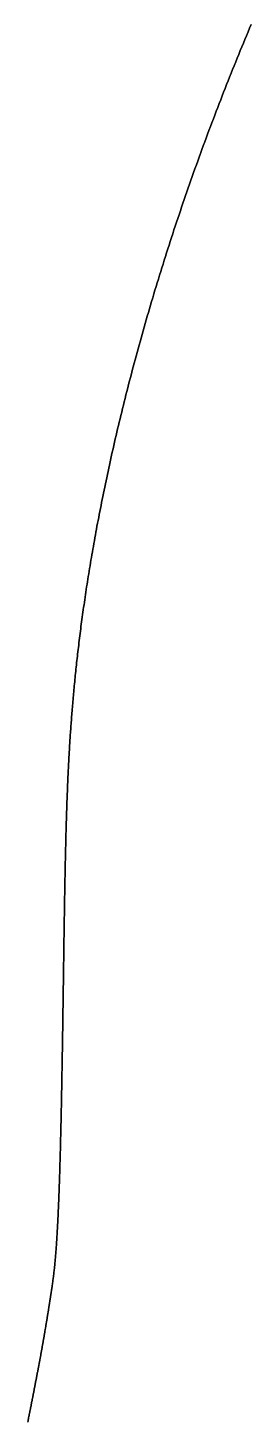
# Model space of a CAD drawing. Header units: inches. Extents: x 130170 to 284068, y 377793 to 804530.
# Drawn here: x 249210.1 to 249220.6, y 749244 to 749309.9 of the extents above; entities that cross this region are included whole.
import ezdxf

# ---------------------------------------------------------------- set-up
doc = ezdxf.new("R2010")
doc.units = ezdxf.units.IN
doc.header["$MEASUREMENT"] = 0
doc.layers.add('muni_il', color=7, linetype='Continuous')

msp = doc.modelspace()

# ---------------------------------------------------------------- linework, layer by layer
at = {"layer": 'muni_il'}
for points in [[(249220.636, 749310.015), (249220.562, 749309.84), (249220.488, 749309.665), (249220.414, 749309.489), (249220.34, 749309.313), (249220.266, 749309.136), (249220.193, 749308.96), (249220.12, 749308.783), (249220.047, 749308.606), (249219.974, 749308.428), (249219.902, 749308.251), (249219.829, 749308.072), (249219.757, 749307.894), (249219.685, 749307.716), (249219.614, 749307.537), (249219.542, 749307.358), (249219.471, 749307.179), (249219.4, 749307), (249219.33, 749306.82), (249219.259, 749306.641), (249219.189, 749306.461), (249219.119, 749306.281), (249219.049, 749306.101), (249218.98, 749305.921), (249218.911, 749305.74), (249218.842, 749305.56), (249218.773, 749305.379), (249218.705, 749305.198), (249218.636, 749305.017), (249218.569, 749304.836), (249218.501, 749304.655), (249218.434, 749304.474), (249218.367, 749304.293), (249218.301, 749304.112), (249218.234, 749303.931), (249218.168, 749303.75), (249218.103, 749303.568), (249218.037, 749303.387), (249217.972, 749303.206), (249217.907, 749303.025), (249217.843, 749302.843), (249217.779, 749302.662), (249217.715, 749302.481), (249217.652, 749302.3), (249217.589, 749302.119), (249217.526, 749301.938), (249217.464, 749301.757), (249217.402, 749301.576), (249217.34, 749301.396), (249217.279, 749301.215), (249217.218, 749301.034), (249217.157, 749300.854), (249217.097, 749300.674), (249217.037, 749300.494), (249216.977, 749300.314), (249216.918, 749300.134), (249216.859, 749299.955), (249216.801, 749299.775), (249216.743, 749299.596), (249216.685, 749299.417), (249216.628, 749299.238), (249216.571, 749299.06), (249216.515, 749298.881), (249216.458, 749298.703), (249216.403, 749298.525), (249216.347, 749298.348), (249216.292, 749298.17), (249216.238, 749297.993), (249216.184, 749297.816), (249216.13, 749297.64), (249216.076, 749297.464), (249216.023, 749297.288), (249215.971, 749297.112), (249215.918, 749296.937), (249215.867, 749296.762), (249215.815, 749296.588), (249215.764, 749296.413), (249215.714, 749296.24), (249215.663, 749296.066), (249215.614, 749295.893), (249215.564, 749295.72), (249215.515, 749295.548), (249215.467, 749295.376), (249215.418, 749295.204), (249215.37, 749295.033), (249215.323, 749294.863), (249215.276, 749294.692), (249215.23, 749294.523), (249215.183, 749294.353), (249215.138, 749294.184), (249215.092, 749294.016), (249215.047, 749293.848), (249215.003, 749293.681), (249214.959, 749293.513), (249214.915, 749293.347), (249214.872, 749293.181), (249214.829, 749293.015), (249214.786, 749292.85), (249214.744, 749292.686), (249214.703, 749292.522), (249214.661, 749292.359), (249214.621, 749292.196), (249214.58, 749292.033), (249214.54, 749291.872), (249214.5, 749291.71), (249214.461, 749291.55), (249214.422, 749291.389), (249214.384, 749291.23), (249214.346, 749291.071), (249214.308, 749290.913), (249214.271, 749290.755), (249214.234, 749290.598), (249214.198, 749290.441), (249214.162, 749290.285), (249214.126, 749290.13), (249214.091, 749289.975), (249214.056, 749289.821), (249214.021, 749289.667), (249213.987, 749289.514), (249213.953, 749289.362), (249213.92, 749289.21), (249213.887, 749289.059), (249213.855, 749288.909), (249213.822, 749288.759), (249213.791, 749288.61), (249213.759, 749288.462), (249213.728, 749288.314), (249213.697, 749288.167), (249213.667, 749288.021), (249213.637, 749287.875), (249213.607, 749287.73), (249213.578, 749287.585), (249213.549, 749287.442), (249213.521, 749287.299), (249213.493, 749287.156), (249213.465, 749287.014), (249213.438, 749286.873), (249213.411, 749286.733), (249213.384, 749286.593), (249213.357, 749286.455), (249213.331, 749286.316), (249213.306, 749286.179), (249213.28, 749286.042), (249213.255, 749285.906), (249213.231, 749285.77), (249213.206, 749285.635), (249213.182, 749285.501), (249213.159, 749285.368), (249213.135, 749285.235), (249213.112, 749285.103), (249213.089, 749284.972), (249213.067, 749284.841), (249213.045, 749284.711), (249213.023, 749284.582), (249213.002, 749284.454), (249212.981, 749284.326), (249212.96, 749284.199), (249212.939, 749284.072), (249212.919, 749283.947), (249212.899, 749283.822), (249212.879, 749283.697), (249212.86, 749283.574), (249212.841, 749283.451), (249212.822, 749283.329), (249212.804, 749283.207), (249212.786, 749283.086), (249212.768, 749282.966), (249212.75, 749282.847), (249212.733, 749282.728), (249212.716, 749282.61), (249212.699, 749282.492), (249212.682, 749282.376), (249212.666, 749282.259), (249212.65, 749282.144), (249212.634, 749282.029), (249212.619, 749281.915), (249212.603, 749281.802), (249212.588, 749281.689), (249212.573, 749281.577), (249212.559, 749281.465), (249212.544, 749281.355), (249212.53, 749281.245), (249212.517, 749281.135), (249212.503, 749281.026), (249212.49, 749280.918), (249212.476, 749280.81), (249212.463, 749280.703), (249212.451, 749280.597), (249212.438, 749280.491), (249212.426, 749280.386), (249212.414, 749280.282), (249212.402, 749280.178), (249212.39, 749280.075), (249212.379, 749279.972), (249212.368, 749279.87), (249212.356, 749279.769), (249212.346, 749279.668), (249212.335, 749279.567), (249212.324, 749279.468), (249212.314, 749279.369), (249212.304, 749279.27), (249212.294, 749279.172), (249212.284, 749279.075), (249212.275, 749278.978), (249212.265, 749278.881), (249212.256, 749278.786), (249212.247, 749278.69), (249212.238, 749278.596), (249212.229, 749278.501), (249212.221, 749278.408), (249212.212, 749278.315), (249212.204, 749278.222), (249212.196, 749278.13), (249212.188, 749278.039), (249212.18, 749277.947), (249212.173, 749277.857), (249212.165, 749277.767), (249212.158, 749277.677), (249212.15, 749277.588), (249212.143, 749277.499), (249212.136, 749277.411), (249212.129, 749277.323), (249212.123, 749277.236), (249212.116, 749277.149), (249212.11, 749277.063), (249212.103, 749276.977), (249212.097, 749276.892), (249212.091, 749276.807), (249212.085, 749276.722), (249212.079, 749276.638), (249212.073, 749276.554), (249212.068, 749276.47), (249212.062, 749276.387), (249212.057, 749276.305), (249212.052, 749276.223), (249212.046, 749276.141), (249212.041, 749276.059), (249212.036, 749275.978), (249212.031, 749275.898), (249212.027, 749275.817), (249212.022, 749275.737), (249212.017, 749275.658), (249212.013, 749275.579), (249212.008, 749275.5), (249212.004, 749275.421), (249211.999, 749275.343), (249211.995, 749275.265), (249211.991, 749275.187), (249211.987, 749275.11), (249211.983, 749275.033), (249211.979, 749274.956), (249211.975, 749274.88), (249211.972, 749274.804), (249211.968, 749274.728), (249211.964, 749274.652), (249211.961, 749274.577), (249211.957, 749274.502), (249211.954, 749274.428), (249211.951, 749274.353), (249211.947, 749274.279), (249211.944, 749274.205), (249211.941, 749274.132), (249211.938, 749274.058), (249211.935, 749273.985), (249211.932, 749273.912), (249211.929, 749273.84), (249211.926, 749273.767), (249211.923, 749273.695), (249211.92, 749273.623), (249211.918, 749273.551), (249211.915, 749273.479), (249211.912, 749273.408), (249211.91, 749273.337), (249211.907, 749273.266), (249211.905, 749273.195), (249211.902, 749273.125), (249211.9, 749273.054), (249211.897, 749272.984), (249211.895, 749272.914), (249211.893, 749272.844), (249211.891, 749272.774), (249211.888, 749272.705), (249211.886, 749272.636), (249211.884, 749272.566), (249211.882, 749272.497), (249211.88, 749272.428), (249211.878, 749272.36), (249211.876, 749272.291), (249211.874, 749272.222), (249211.872, 749272.154), (249211.87, 749272.086), (249211.868, 749272.018), (249211.866, 749271.95), (249211.864, 749271.882), (249211.862, 749271.814), (249211.861, 749271.747), (249211.859, 749271.679), (249211.857, 749271.612), (249211.855, 749271.544), (249211.854, 749271.477), (249211.852, 749271.41), (249211.85, 749271.343), (249211.849, 749271.276), (249211.847, 749271.21), (249211.846, 749271.143), (249211.844, 749271.076), (249211.842, 749271.01), (249211.841, 749270.943), (249211.839, 749270.877), (249211.838, 749270.81), (249211.836, 749270.744), (249211.835, 749270.678), (249211.833, 749270.612), (249211.832, 749270.546), (249211.831, 749270.48), (249211.829, 749270.414), (249211.828, 749270.348), (249211.827, 749270.282), (249211.825, 749270.216), (249211.824, 749270.15), (249211.822, 749270.085), (249211.821, 749270.019), (249211.82, 749269.953), (249211.819, 749269.888), (249211.817, 749269.822), (249211.816, 749269.757), (249211.815, 749269.691), (249211.814, 749269.625), (249211.812, 749269.56), (249211.811, 749269.495), (249211.81, 749269.429), (249211.809, 749269.364), (249211.808, 749269.298), (249211.806, 749269.233), (249211.805, 749269.167), (249211.804, 749269.102), (249211.803, 749269.036), (249211.802, 749268.971), (249211.801, 749268.906), (249211.799, 749268.84), (249211.798, 749268.775), (249211.797, 749268.709), (249211.796, 749268.644), (249211.795, 749268.578), (249211.794, 749268.513), (249211.793, 749268.447), (249211.792, 749268.382), (249211.791, 749268.316), (249211.79, 749268.25), (249211.789, 749268.185), (249211.787, 749268.119), (249211.787, 749268.053), (249211.785, 749267.987), (249211.784, 749267.922), (249211.783, 749267.856), (249211.782, 749267.79), (249211.781, 749267.724), (249211.78, 749267.658), (249211.779, 749267.592), (249211.778, 749267.526), (249211.777, 749267.459), (249211.776, 749267.393), (249211.775, 749267.327), (249211.774, 749267.261), (249211.773, 749267.194), (249211.772, 749267.128), (249211.771, 749267.061), (249211.77, 749266.995), (249211.769, 749266.928), (249211.768, 749266.861), (249211.767, 749266.794), (249211.766, 749266.727), (249211.765, 749266.66), (249211.764, 749266.593), (249211.763, 749266.526), (249211.762, 749266.458), (249211.761, 749266.391), (249211.76, 749266.323), (249211.759, 749266.256), (249211.758, 749266.188), (249211.757, 749266.12), (249211.756, 749266.052), (249211.756, 749265.984), (249211.755, 749265.916), (249211.754, 749265.848), (249211.753, 749265.779), (249211.752, 749265.711), (249211.751, 749265.642), (249211.75, 749265.574), (249211.749, 749265.505), (249211.748, 749265.436), (249211.747, 749265.367), (249211.746, 749265.297), (249211.745, 749265.228), (249211.744, 749265.159), (249211.743, 749265.089), (249211.742, 749265.019), (249211.741, 749264.95), (249211.74, 749264.88), (249211.739, 749264.809), (249211.738, 749264.739), (249211.737, 749264.669), (249211.736, 749264.599), (249211.735, 749264.528), (249211.734, 749264.457), (249211.733, 749264.386), (249211.732, 749264.315), (249211.731, 749264.244), (249211.73, 749264.173), (249211.729, 749264.101), (249211.728, 749264.03), (249211.727, 749263.958), (249211.726, 749263.886), (249211.725, 749263.814), (249211.724, 749263.742), (249211.723, 749263.67), (249211.722, 749263.597), (249211.72, 749263.525), (249211.719, 749263.452), (249211.718, 749263.379), (249211.717, 749263.307), (249211.716, 749263.234), (249211.715, 749263.16), (249211.714, 749263.087), (249211.713, 749263.014), (249211.712, 749262.94), (249211.711, 749262.866), (249211.71, 749262.793), (249211.709, 749262.719), (249211.707, 749262.645), (249211.706, 749262.571), (249211.705, 749262.496), (249211.704, 749262.422), (249211.703, 749262.347), (249211.702, 749262.273), (249211.701, 749262.198), (249211.699, 749262.123), (249211.698, 749262.049), (249211.697, 749261.974), (249211.696, 749261.899), (249211.695, 749261.824), (249211.693, 749261.748), (249211.692, 749261.673), (249211.691, 749261.598), (249211.69, 749261.522), (249211.689, 749261.447), (249211.687, 749261.371), (249211.686, 749261.296), (249211.685, 749261.22), (249211.684, 749261.144), (249211.682, 749261.069), (249211.681, 749260.993), (249211.68, 749260.917), (249211.679, 749260.841), (249211.677, 749260.766), (249211.676, 749260.69), (249211.675, 749260.614), (249211.673, 749260.538), (249211.672, 749260.462), (249211.671, 749260.386), (249211.669, 749260.311), (249211.668, 749260.235), (249211.667, 749260.159), (249211.665, 749260.083), (249211.664, 749260.008), (249211.662, 749259.932), (249211.661, 749259.856), (249211.66, 749259.781), (249211.658, 749259.706), (249211.657, 749259.63), (249211.655, 749259.555), (249211.654, 749259.48), (249211.652, 749259.405), (249211.651, 749259.33), (249211.65, 749259.255), (249211.648, 749259.18), (249211.647, 749259.105), (249211.645, 749259.031), (249211.644, 749258.956), (249211.642, 749258.882), (249211.64, 749258.808), (249211.639, 749258.734), (249211.638, 749258.66), (249211.636, 749258.587), (249211.634, 749258.513), (249211.633, 749258.44), (249211.631, 749258.367), (249211.63, 749258.295), (249211.628, 749258.222), (249211.627, 749258.15), (249211.625, 749258.077), (249211.623, 749258.006), (249211.622, 749257.934), (249211.62, 749257.863), (249211.618, 749257.791), (249211.617, 749257.721), (249211.615, 749257.65), (249211.613, 749257.58), (249211.612, 749257.51), (249211.61, 749257.44), (249211.608, 749257.37), (249211.607, 749257.301), (249211.605, 749257.232), (249211.603, 749257.164), (249211.601, 749257.095), (249211.6, 749257.028), (249211.598, 749256.96), (249211.596, 749256.893), (249211.595, 749256.826), (249211.593, 749256.759), (249211.591, 749256.693), (249211.589, 749256.627), (249211.587, 749256.562), (249211.586, 749256.497), (249211.584, 749256.432), (249211.582, 749256.367), (249211.58, 749256.304), (249211.578, 749256.24), (249211.576, 749256.177), (249211.575, 749256.114), (249211.573, 749256.051), (249211.571, 749255.989), (249211.569, 749255.928), (249211.567, 749255.866), (249211.565, 749255.805), (249211.563, 749255.745), (249211.561, 749255.685), (249211.56, 749255.625), (249211.558, 749255.566), (249211.556, 749255.507), (249211.554, 749255.449), (249211.552, 749255.391), (249211.55, 749255.333), (249211.548, 749255.276), (249211.546, 749255.219), (249211.544, 749255.163), (249211.542, 749255.107), (249211.54, 749255.051), (249211.538, 749254.996), (249211.536, 749254.941), (249211.534, 749254.887), (249211.532, 749254.833), (249211.53, 749254.78), (249211.528, 749254.727), (249211.526, 749254.674), (249211.524, 749254.622), (249211.522, 749254.57), (249211.52, 749254.518), (249211.518, 749254.467), (249211.516, 749254.417), (249211.514, 749254.366), (249211.512, 749254.316), (249211.509, 749254.267), (249211.507, 749254.218), (249211.505, 749254.169), (249211.503, 749254.121), (249211.501, 749254.073), (249211.499, 749254.025), (249211.497, 749253.978), (249211.495, 749253.931), (249211.492, 749253.884), (249211.49, 749253.838), (249211.488, 749253.793), (249211.486, 749253.747), (249211.484, 749253.702), (249211.482, 749253.657), (249211.48, 749253.613), (249211.477, 749253.569), (249211.475, 749253.525), (249211.473, 749253.482), (249211.471, 749253.439), (249211.469, 749253.396), (249211.467, 749253.354), (249211.464, 749253.312), (249211.462, 749253.27), (249211.46, 749253.229), (249211.458, 749253.188), (249211.455, 749253.147), (249211.453, 749253.107), (249211.451, 749253.067), (249211.449, 749253.027), (249211.446, 749252.987), (249211.444, 749252.948), (249211.442, 749252.909), (249211.44, 749252.871), (249211.437, 749252.832), (249211.435, 749252.794), (249211.433, 749252.757), (249211.43, 749252.719), (249211.428, 749252.682), (249211.426, 749252.645), (249211.424, 749252.609), (249211.421, 749252.572), (249211.419, 749252.536), (249211.417, 749252.5), (249211.414, 749252.465), (249211.412, 749252.43), (249211.41, 749252.395), (249211.407, 749252.36), (249211.405, 749252.326), (249211.403, 749252.292), (249211.4, 749252.258), (249211.398, 749252.224), (249211.395, 749252.191), (249211.393, 749252.157), (249211.39, 749252.124), (249211.388, 749252.092), (249211.386, 749252.059), (249211.383, 749252.027), (249211.38, 749251.995), (249211.378, 749251.963), (249211.376, 749251.932), (249211.373, 749251.9), (249211.37, 749251.869), (249211.368, 749251.838), (249211.365, 749251.807), (249211.363, 749251.777), (249211.36, 749251.746), (249211.357, 749251.716), (249211.355, 749251.685), (249211.352, 749251.655), (249211.349, 749251.625), (249211.347, 749251.596), (249211.344, 749251.566), (249211.341, 749251.536), (249211.338, 749251.507), (249211.335, 749251.477), (249211.332, 749251.448), (249211.329, 749251.419), (249211.326, 749251.389), (249211.323, 749251.36), (249211.32, 749251.331), (249211.317, 749251.301), (249211.314, 749251.272), (249211.311, 749251.243), (249211.308, 749251.213), (249211.304, 749251.184), (249211.301, 749251.154), (249211.297, 749251.124), (249211.294, 749251.094), (249211.29, 749251.064), (249211.287, 749251.034), (249211.283, 749251.003), (249211.279, 749250.972), (249211.276, 749250.941), (249211.272, 749250.91), (249211.268, 749250.878), (249211.264, 749250.846), (249211.259, 749250.814), (249211.255, 749250.781), (249211.251, 749250.747), (249211.246, 749250.714), (249211.242, 749250.679), (249211.237, 749250.645), (249211.232, 749250.609), (249211.228, 749250.573), (249211.223, 749250.536), (249211.217, 749250.499), (249211.212, 749250.461), (249211.207, 749250.422), (249211.049, 749249.41), (249211.035, 749249.319), (249211.028, 749249.273), (249211.02, 749249.228), (249211.013, 749249.184), (249211.006, 749249.139), (249210.999, 749249.095), (249210.992, 749249.05), (249210.984, 749249.007), (249210.977, 749248.963), (249210.97, 749248.92), (249210.963, 749248.877), (249210.956, 749248.834), (249210.949, 749248.792), (249210.942, 749248.75), (249210.935, 749248.708), (249210.929, 749248.667), (249210.922, 749248.625), (249210.915, 749248.585), (249210.908, 749248.544), (249210.901, 749248.503), (249210.895, 749248.463), (249210.888, 749248.424), (249210.881, 749248.384), (249210.875, 749248.344), (249210.868, 749248.305), (249210.861, 749248.266), (249210.855, 749248.227), (249210.848, 749248.189), (249210.842, 749248.15), (249210.835, 749248.112), (249210.828, 749248.074), (249210.822, 749248.036), (249210.815, 749247.998), (249210.809, 749247.959), (249210.802, 749247.922), (249210.795, 749247.884), (249210.789, 749247.846), (249210.782, 749247.808), (249210.775, 749247.77), (249210.769, 749247.732), (249210.762, 749247.694), (249210.755, 749247.656), (249210.748, 749247.618), (249210.741, 749247.58), (249210.735, 749247.542), (249210.728, 749247.504), (249210.721, 749247.465), (249210.714, 749247.427), (249210.707, 749247.388), (249210.7, 749247.349), (249210.692, 749247.31), (249210.685, 749247.271), (249210.678, 749247.231), (249210.671, 749247.192), (249210.664, 749247.152), (249210.656, 749247.112), (249210.649, 749247.072), (249210.641, 749247.032), (249210.634, 749246.991), (249210.626, 749246.95), (249210.618, 749246.909), (249210.611, 749246.868), (249210.603, 749246.826), (249210.595, 749246.784), (249210.587, 749246.742), (249210.579, 749246.7), (249210.571, 749246.658), (249210.563, 749246.615), (249210.555, 749246.572), (249210.546, 749246.529), (249210.538, 749246.485), (249210.53, 749246.441), (249210.521, 749246.397), (249210.513, 749246.353), (249210.504, 749246.308), (249210.496, 749246.264), (249210.487, 749246.219), (249210.478, 749246.173), (249210.469, 749246.128), (249210.461, 749246.082), (249210.452, 749246.036), (249210.443, 749245.99), (249210.434, 749245.943), (249210.425, 749245.897), (249210.416, 749245.85), (249210.406, 749245.803), (249210.397, 749245.756), (249210.388, 749245.708), (249210.379, 749245.661), (249210.37, 749245.613), (249210.36, 749245.565), (249210.351, 749245.516), (249210.341, 749245.468), (249210.332, 749245.419), (249210.322, 749245.371), (249210.312, 749245.322), (249210.303, 749245.273), (249210.293, 749245.223), (249210.284, 749245.174), (249210.274, 749245.124), (249210.264, 749245.075), (249210.254, 749245.025), (249210.244, 749244.975), (249210.235, 749244.925), (249210.225, 749244.874), (249210.215, 749244.824), (249210.205, 749244.773), (249210.195, 749244.723), (249210.185, 749244.672), (249210.175, 749244.621), (249210.165, 749244.57), (249210.155, 749244.519), (249210.145, 749244.467), (249210.134, 749244.416), (249210.124, 749244.365), (249210.114, 749244.313), (249210.104, 749244.261), (249210.094, 749244.209), (249210.084, 749244.158), (249210.073, 749244.105), (249210.063, 749244.053), (249210.053, 749244.001)], [(249210.053, 749244.001), (249210.063, 749244.053), (249210.073, 749244.105), (249210.084, 749244.158), (249210.094, 749244.209), (249210.104, 749244.261), (249210.114, 749244.313), (249210.124, 749244.365), (249210.134, 749244.416), (249210.145, 749244.467), (249210.155, 749244.519), (249210.165, 749244.57), (249210.175, 749244.621), (249210.185, 749244.672), (249210.195, 749244.723), (249210.205, 749244.773), (249210.215, 749244.824), (249210.225, 749244.874), (249210.235, 749244.925), (249210.244, 749244.975), (249210.254, 749245.025), (249210.264, 749245.075), (249210.274, 749245.124), (249210.284, 749245.174), (249210.293, 749245.223), (249210.303, 749245.273), (249210.312, 749245.322), (249210.322, 749245.371), (249210.332, 749245.419), (249210.341, 749245.468), (249210.351, 749245.516), (249210.36, 749245.565), (249210.37, 749245.613), (249210.379, 749245.661), (249210.388, 749245.708), (249210.397, 749245.756), (249210.406, 749245.803), (249210.416, 749245.85), (249210.425, 749245.897), (249210.434, 749245.943), (249210.443, 749245.99), (249210.452, 749246.036), (249210.461, 749246.082), (249210.469, 749246.128), (249210.478, 749246.173), (249210.487, 749246.219), (249210.496, 749246.264), (249210.504, 749246.308), (249210.513, 749246.353), (249210.521, 749246.397), (249210.53, 749246.441), (249210.538, 749246.485), (249210.546, 749246.529), (249210.555, 749246.572), (249210.563, 749246.615), (249210.571, 749246.658), (249210.579, 749246.7), (249210.587, 749246.742), (249210.595, 749246.784), (249210.603, 749246.826), (249210.611, 749246.868), (249210.618, 749246.909), (249210.626, 749246.95), (249210.634, 749246.991), (249210.641, 749247.032), (249210.649, 749247.072), (249210.656, 749247.112), (249210.664, 749247.152), (249210.671, 749247.192), (249210.678, 749247.231), (249210.685, 749247.271), (249210.692, 749247.31), (249210.7, 749247.349), (249210.707, 749247.388), (249210.714, 749247.427), (249210.721, 749247.465), (249210.728, 749247.504), (249210.735, 749247.542), (249210.741, 749247.58), (249210.748, 749247.618), (249210.755, 749247.656), (249210.762, 749247.694), (249210.769, 749247.732), (249210.775, 749247.77), (249210.782, 749247.808), (249210.789, 749247.846), (249210.795, 749247.884), (249210.802, 749247.922), (249210.809, 749247.959), (249210.815, 749247.998), (249210.822, 749248.036), (249210.828, 749248.074), (249210.835, 749248.112), (249210.842, 749248.15), (249210.848, 749248.189), (249210.855, 749248.227), (249210.861, 749248.266), (249210.868, 749248.305), (249210.875, 749248.344), (249210.881, 749248.384), (249210.888, 749248.424), (249210.895, 749248.463), (249210.901, 749248.503), (249210.908, 749248.544), (249210.915, 749248.585), (249210.922, 749248.625), (249210.929, 749248.667), (249210.935, 749248.708), (249210.942, 749248.75), (249210.949, 749248.792), (249210.956, 749248.834), (249210.963, 749248.877), (249210.97, 749248.92), (249210.977, 749248.963), (249210.984, 749249.007), (249210.992, 749249.05), (249210.999, 749249.095), (249211.006, 749249.139), (249211.013, 749249.184), (249211.02, 749249.228), (249211.028, 749249.273), (249211.035, 749249.319), (249211.049, 749249.41), (249211.207, 749250.422), (249211.212, 749250.461), (249211.217, 749250.499), (249211.223, 749250.536), (249211.228, 749250.573), (249211.232, 749250.609), (249211.237, 749250.645), (249211.242, 749250.679), (249211.246, 749250.714), (249211.251, 749250.747), (249211.255, 749250.781), (249211.259, 749250.814), (249211.264, 749250.846), (249211.268, 749250.878), (249211.272, 749250.91), (249211.276, 749250.941), (249211.279, 749250.972), (249211.283, 749251.003), (249211.287, 749251.034), (249211.29, 749251.064), (249211.294, 749251.094), (249211.297, 749251.124), (249211.301, 749251.154), (249211.304, 749251.184), (249211.308, 749251.213), (249211.311, 749251.243), (249211.314, 749251.272), (249211.317, 749251.301), (249211.32, 749251.331), (249211.323, 749251.36), (249211.326, 749251.389), (249211.329, 749251.419), (249211.332, 749251.448), (249211.335, 749251.477), (249211.338, 749251.507), (249211.341, 749251.536), (249211.344, 749251.566), (249211.347, 749251.596), (249211.349, 749251.625), (249211.352, 749251.655), (249211.355, 749251.685), (249211.357, 749251.716), (249211.36, 749251.746), (249211.363, 749251.777), (249211.365, 749251.807), (249211.368, 749251.838), (249211.37, 749251.869), (249211.373, 749251.9), (249211.376, 749251.932), (249211.378, 749251.963), (249211.38, 749251.995), (249211.383, 749252.027), (249211.386, 749252.059), (249211.388, 749252.092), (249211.39, 749252.124), (249211.393, 749252.157), (249211.395, 749252.191), (249211.398, 749252.224), (249211.4, 749252.258), (249211.403, 749252.292), (249211.405, 749252.326), (249211.407, 749252.36), (249211.41, 749252.395), (249211.412, 749252.43), (249211.414, 749252.465), (249211.417, 749252.5), (249211.419, 749252.536), (249211.421, 749252.572), (249211.424, 749252.609), (249211.426, 749252.645), (249211.428, 749252.682), (249211.43, 749252.719), (249211.433, 749252.757), (249211.435, 749252.794), (249211.437, 749252.832), (249211.44, 749252.871), (249211.442, 749252.909), (249211.444, 749252.948), (249211.446, 749252.987), (249211.449, 749253.027), (249211.451, 749253.067), (249211.453, 749253.107), (249211.455, 749253.147), (249211.458, 749253.188), (249211.46, 749253.229), (249211.462, 749253.27), (249211.464, 749253.312), (249211.467, 749253.354), (249211.469, 749253.396), (249211.471, 749253.439), (249211.473, 749253.482), (249211.475, 749253.525), (249211.477, 749253.569), (249211.48, 749253.613), (249211.482, 749253.657), (249211.484, 749253.702), (249211.486, 749253.747), (249211.488, 749253.793), (249211.49, 749253.838), (249211.492, 749253.884), (249211.495, 749253.931), (249211.497, 749253.978), (249211.499, 749254.025), (249211.501, 749254.073), (249211.503, 749254.121), (249211.505, 749254.169), (249211.507, 749254.218), (249211.509, 749254.267), (249211.512, 749254.316), (249211.514, 749254.366), (249211.516, 749254.417), (249211.518, 749254.467), (249211.52, 749254.518), (249211.522, 749254.57), (249211.524, 749254.622), (249211.526, 749254.674), (249211.528, 749254.727), (249211.53, 749254.78), (249211.532, 749254.833), (249211.534, 749254.887), (249211.536, 749254.941), (249211.538, 749254.996), (249211.54, 749255.051), (249211.542, 749255.107), (249211.544, 749255.163), (249211.546, 749255.219), (249211.548, 749255.276), (249211.55, 749255.333), (249211.552, 749255.391), (249211.554, 749255.449), (249211.556, 749255.507), (249211.558, 749255.566), (249211.56, 749255.625), (249211.561, 749255.685), (249211.563, 749255.745), (249211.565, 749255.805), (249211.567, 749255.866), (249211.569, 749255.928), (249211.571, 749255.989), (249211.573, 749256.051), (249211.575, 749256.114), (249211.576, 749256.177), (249211.578, 749256.24), (249211.58, 749256.304), (249211.582, 749256.367), (249211.584, 749256.432), (249211.586, 749256.497), (249211.587, 749256.562), (249211.589, 749256.627), (249211.591, 749256.693), (249211.593, 749256.759), (249211.595, 749256.826), (249211.596, 749256.893), (249211.598, 749256.96), (249211.6, 749257.028), (249211.601, 749257.095), (249211.603, 749257.164), (249211.605, 749257.232), (249211.607, 749257.301), (249211.608, 749257.37), (249211.61, 749257.44), (249211.612, 749257.51), (249211.613, 749257.58), (249211.615, 749257.65), (249211.617, 749257.721), (249211.618, 749257.791), (249211.62, 749257.863), (249211.622, 749257.934), (249211.623, 749258.006), (249211.625, 749258.077), (249211.627, 749258.15), (249211.628, 749258.222), (249211.63, 749258.295), (249211.631, 749258.367), (249211.633, 749258.44), (249211.634, 749258.513), (249211.636, 749258.587), (249211.638, 749258.66), (249211.639, 749258.734), (249211.64, 749258.808), (249211.642, 749258.882), (249211.644, 749258.956), (249211.645, 749259.031), (249211.647, 749259.105), (249211.648, 749259.18), (249211.65, 749259.255), (249211.651, 749259.33), (249211.652, 749259.405), (249211.654, 749259.48), (249211.655, 749259.555), (249211.657, 749259.63), (249211.658, 749259.706), (249211.66, 749259.781), (249211.661, 749259.856), (249211.662, 749259.932), (249211.664, 749260.008), (249211.665, 749260.083), (249211.667, 749260.159), (249211.668, 749260.235), (249211.669, 749260.311), (249211.671, 749260.386), (249211.672, 749260.462), (249211.673, 749260.538), (249211.675, 749260.614), (249211.676, 749260.69), (249211.677, 749260.766), (249211.679, 749260.841), (249211.68, 749260.917), (249211.681, 749260.993), (249211.682, 749261.069), (249211.684, 749261.144), (249211.685, 749261.22), (249211.686, 749261.296), (249211.687, 749261.371), (249211.689, 749261.447), (249211.69, 749261.522), (249211.691, 749261.598), (249211.692, 749261.673), (249211.693, 749261.748), (249211.695, 749261.824), (249211.696, 749261.899), (249211.697, 749261.974), (249211.698, 749262.049), (249211.699, 749262.123), (249211.701, 749262.198), (249211.702, 749262.273), (249211.703, 749262.347), (249211.704, 749262.422), (249211.705, 749262.496), (249211.706, 749262.571), (249211.707, 749262.645), (249211.709, 749262.719), (249211.71, 749262.793), (249211.711, 749262.866), (249211.712, 749262.94), (249211.713, 749263.014), (249211.714, 749263.087), (249211.715, 749263.16), (249211.716, 749263.234), (249211.717, 749263.307), (249211.718, 749263.379), (249211.719, 749263.452), (249211.72, 749263.525), (249211.722, 749263.597), (249211.723, 749263.67), (249211.724, 749263.742), (249211.725, 749263.814), (249211.726, 749263.886), (249211.727, 749263.958), (249211.728, 749264.03), (249211.729, 749264.101), (249211.73, 749264.173), (249211.731, 749264.244), (249211.732, 749264.315), (249211.733, 749264.386), (249211.734, 749264.457), (249211.735, 749264.528), (249211.736, 749264.599), (249211.737, 749264.669), (249211.738, 749264.739), (249211.739, 749264.809), (249211.74, 749264.88), (249211.741, 749264.95), (249211.742, 749265.019), (249211.743, 749265.089), (249211.744, 749265.159), (249211.745, 749265.228), (249211.746, 749265.297), (249211.747, 749265.367), (249211.748, 749265.436), (249211.749, 749265.505), (249211.75, 749265.574), (249211.751, 749265.642), (249211.752, 749265.711), (249211.753, 749265.779), (249211.754, 749265.848), (249211.755, 749265.916), (249211.756, 749265.984), (249211.756, 749266.052), (249211.757, 749266.12), (249211.758, 749266.188), (249211.759, 749266.256), (249211.76, 749266.323), (249211.761, 749266.391), (249211.762, 749266.458), (249211.763, 749266.526), (249211.764, 749266.593), (249211.765, 749266.66), (249211.766, 749266.727), (249211.767, 749266.794), (249211.768, 749266.861), (249211.769, 749266.928), (249211.77, 749266.995), (249211.771, 749267.061), (249211.772, 749267.128), (249211.773, 749267.194), (249211.774, 749267.261), (249211.775, 749267.327), (249211.776, 749267.393), (249211.777, 749267.459), (249211.778, 749267.526), (249211.779, 749267.592), (249211.78, 749267.658), (249211.781, 749267.724), (249211.782, 749267.79), (249211.783, 749267.856), (249211.784, 749267.922), (249211.785, 749267.987), (249211.787, 749268.053), (249211.787, 749268.119), (249211.789, 749268.185), (249211.79, 749268.25), (249211.791, 749268.316), (249211.792, 749268.382), (249211.793, 749268.447), (249211.794, 749268.513), (249211.795, 749268.578), (249211.796, 749268.644), (249211.797, 749268.709), (249211.798, 749268.775), (249211.799, 749268.84), (249211.801, 749268.906), (249211.802, 749268.971), (249211.803, 749269.036), (249211.804, 749269.102), (249211.805, 749269.167), (249211.806, 749269.233), (249211.808, 749269.298), (249211.809, 749269.364), (249211.81, 749269.429), (249211.811, 749269.495), (249211.812, 749269.56), (249211.814, 749269.625), (249211.815, 749269.691), (249211.816, 749269.757), (249211.817, 749269.822), (249211.819, 749269.888), (249211.82, 749269.953), (249211.821, 749270.019), (249211.822, 749270.085), (249211.824, 749270.15), (249211.825, 749270.216), (249211.827, 749270.282), (249211.828, 749270.348), (249211.829, 749270.414), (249211.831, 749270.48), (249211.832, 749270.546), (249211.833, 749270.612), (249211.835, 749270.678), (249211.836, 749270.744), (249211.838, 749270.81), (249211.839, 749270.877), (249211.841, 749270.943), (249211.842, 749271.01), (249211.844, 749271.076), (249211.846, 749271.143), (249211.847, 749271.21), (249211.849, 749271.276), (249211.85, 749271.343), (249211.852, 749271.41), (249211.854, 749271.477), (249211.855, 749271.544), (249211.857, 749271.612), (249211.859, 749271.679), (249211.861, 749271.747), (249211.862, 749271.814), (249211.864, 749271.882), (249211.866, 749271.95), (249211.868, 749272.018), (249211.87, 749272.086), (249211.872, 749272.154), (249211.874, 749272.222), (249211.876, 749272.291), (249211.878, 749272.36), (249211.88, 749272.428), (249211.882, 749272.497), (249211.884, 749272.566), (249211.886, 749272.636), (249211.888, 749272.705), (249211.891, 749272.774), (249211.893, 749272.844), (249211.895, 749272.914), (249211.897, 749272.984), (249211.9, 749273.054), (249211.902, 749273.125), (249211.905, 749273.195), (249211.907, 749273.266), (249211.91, 749273.337), (249211.912, 749273.408), (249211.915, 749273.479), (249211.918, 749273.551), (249211.92, 749273.623), (249211.923, 749273.695), (249211.926, 749273.767), (249211.929, 749273.84), (249211.932, 749273.912), (249211.935, 749273.985), (249211.938, 749274.058), (249211.941, 749274.132), (249211.944, 749274.205), (249211.947, 749274.279), (249211.951, 749274.353), (249211.954, 749274.428), (249211.957, 749274.502), (249211.961, 749274.577), (249211.964, 749274.652), (249211.968, 749274.728), (249211.972, 749274.804), (249211.975, 749274.88), (249211.979, 749274.956), (249211.983, 749275.033), (249211.987, 749275.11), (249211.991, 749275.187), (249211.995, 749275.265), (249211.999, 749275.343), (249212.004, 749275.421), (249212.008, 749275.5), (249212.013, 749275.579), (249212.017, 749275.658), (249212.022, 749275.737), (249212.027, 749275.817), (249212.031, 749275.898), (249212.036, 749275.978), (249212.041, 749276.059), (249212.046, 749276.141), (249212.052, 749276.223), (249212.057, 749276.305), (249212.062, 749276.387), (249212.068, 749276.47), (249212.073, 749276.554), (249212.079, 749276.638), (249212.085, 749276.722), (249212.091, 749276.807), (249212.097, 749276.892), (249212.103, 749276.977), (249212.11, 749277.063), (249212.116, 749277.149), (249212.123, 749277.236), (249212.129, 749277.323), (249212.136, 749277.411), (249212.143, 749277.499), (249212.15, 749277.588), (249212.158, 749277.677), (249212.165, 749277.767), (249212.173, 749277.857), (249212.18, 749277.947), (249212.188, 749278.039), (249212.196, 749278.13), (249212.204, 749278.222), (249212.212, 749278.315), (249212.221, 749278.408), (249212.229, 749278.501), (249212.238, 749278.596), (249212.247, 749278.69), (249212.256, 749278.786), (249212.265, 749278.881), (249212.275, 749278.978), (249212.284, 749279.075), (249212.294, 749279.172), (249212.304, 749279.27), (249212.314, 749279.369), (249212.324, 749279.468), (249212.335, 749279.567), (249212.346, 749279.668), (249212.356, 749279.769), (249212.368, 749279.87), (249212.379, 749279.972), (249212.39, 749280.075), (249212.402, 749280.178), (249212.414, 749280.282), (249212.426, 749280.386), (249212.438, 749280.491), (249212.451, 749280.597), (249212.463, 749280.703), (249212.476, 749280.81), (249212.49, 749280.918), (249212.503, 749281.026), (249212.517, 749281.135), (249212.53, 749281.245), (249212.544, 749281.355), (249212.559, 749281.465), (249212.573, 749281.577), (249212.588, 749281.689), (249212.603, 749281.802), (249212.619, 749281.915), (249212.634, 749282.029), (249212.65, 749282.144), (249212.666, 749282.259), (249212.682, 749282.376), (249212.699, 749282.492), (249212.716, 749282.61), (249212.733, 749282.728), (249212.75, 749282.847), (249212.768, 749282.966), (249212.786, 749283.086), (249212.804, 749283.207), (249212.822, 749283.329), (249212.841, 749283.451), (249212.86, 749283.574), (249212.879, 749283.697), (249212.899, 749283.822), (249212.919, 749283.947), (249212.939, 749284.072), (249212.96, 749284.199), (249212.981, 749284.326), (249213.002, 749284.454), (249213.023, 749284.582), (249213.045, 749284.711), (249213.067, 749284.841), (249213.089, 749284.972), (249213.112, 749285.103), (249213.135, 749285.235), (249213.159, 749285.368), (249213.182, 749285.501), (249213.206, 749285.635), (249213.231, 749285.77), (249213.255, 749285.906), (249213.28, 749286.042), (249213.306, 749286.179), (249213.331, 749286.316), (249213.357, 749286.455), (249213.384, 749286.593), (249213.411, 749286.733), (249213.438, 749286.873), (249213.465, 749287.014), (249213.493, 749287.156), (249213.521, 749287.299), (249213.549, 749287.442), (249213.578, 749287.585), (249213.607, 749287.73), (249213.637, 749287.875), (249213.667, 749288.021), (249213.697, 749288.167), (249213.728, 749288.314), (249213.759, 749288.462), (249213.791, 749288.61), (249213.822, 749288.759), (249213.855, 749288.909), (249213.887, 749289.059), (249213.92, 749289.21), (249213.953, 749289.362), (249213.987, 749289.514), (249214.021, 749289.667), (249214.056, 749289.821), (249214.091, 749289.975), (249214.126, 749290.13), (249214.162, 749290.285), (249214.198, 749290.441), (249214.234, 749290.598), (249214.271, 749290.755), (249214.308, 749290.913), (249214.346, 749291.071), (249214.384, 749291.23), (249214.422, 749291.389), (249214.461, 749291.55), (249214.5, 749291.71), (249214.54, 749291.872), (249214.58, 749292.033), (249214.621, 749292.196), (249214.661, 749292.359), (249214.703, 749292.522), (249214.744, 749292.686), (249214.786, 749292.85), (249214.829, 749293.015), (249214.872, 749293.181), (249214.915, 749293.347), (249214.959, 749293.513), (249215.003, 749293.681), (249215.047, 749293.848), (249215.092, 749294.016), (249215.138, 749294.184), (249215.183, 749294.353), (249215.23, 749294.523), (249215.276, 749294.692), (249215.323, 749294.863), (249215.37, 749295.033), (249215.418, 749295.204), (249215.467, 749295.376), (249215.515, 749295.548), (249215.564, 749295.72), (249215.614, 749295.893), (249215.663, 749296.066), (249215.714, 749296.24), (249215.764, 749296.413), (249215.815, 749296.588), (249215.867, 749296.762), (249215.918, 749296.937), (249215.971, 749297.112), (249216.023, 749297.288), (249216.076, 749297.464), (249216.13, 749297.64), (249216.184, 749297.816), (249216.238, 749297.993), (249216.292, 749298.17), (249216.347, 749298.348), (249216.403, 749298.525), (249216.458, 749298.703), (249216.515, 749298.881), (249216.571, 749299.06), (249216.628, 749299.238), (249216.685, 749299.417), (249216.743, 749299.596), (249216.801, 749299.775), (249216.859, 749299.955), (249216.918, 749300.134), (249216.977, 749300.314), (249217.037, 749300.494), (249217.097, 749300.674), (249217.157, 749300.854), (249217.218, 749301.034), (249217.279, 749301.215), (249217.34, 749301.396), (249217.402, 749301.576), (249217.464, 749301.757), (249217.526, 749301.938), (249217.589, 749302.119), (249217.652, 749302.3), (249217.715, 749302.481), (249217.779, 749302.662), (249217.843, 749302.843), (249217.907, 749303.025), (249217.972, 749303.206), (249218.037, 749303.387), (249218.103, 749303.568), (249218.168, 749303.75), (249218.234, 749303.931), (249218.301, 749304.112), (249218.367, 749304.293), (249218.434, 749304.474), (249218.501, 749304.655), (249218.569, 749304.836), (249218.636, 749305.017), (249218.705, 749305.198), (249218.773, 749305.379), (249218.842, 749305.56), (249218.911, 749305.74), (249218.98, 749305.921), (249219.049, 749306.101), (249219.119, 749306.281), (249219.189, 749306.461), (249219.259, 749306.641), (249219.33, 749306.82), (249219.4, 749307), (249219.471, 749307.179), (249219.542, 749307.358), (249219.614, 749307.537), (249219.685, 749307.716), (249219.757, 749307.894), (249219.829, 749308.072), (249219.902, 749308.251), (249219.974, 749308.428), (249220.047, 749308.606), (249220.12, 749308.783), (249220.193, 749308.96), (249220.266, 749309.136), (249220.34, 749309.313), (249220.414, 749309.489), (249220.488, 749309.665), (249220.562, 749309.84), (249220.636, 749310.015)]]:
    msp.add_lwpolyline(points, dxfattribs=at)

doc.saveas('drawing.dxf')
